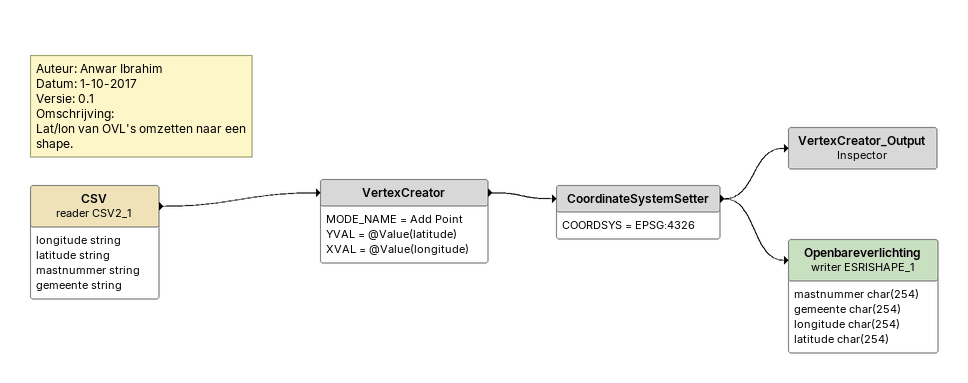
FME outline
Note: Auteur: Anwar Ibrahim / Datum: 1-10-2017 / Versie: 0.1 / Omschrijving: / Lat/lon van OVL's omzetten naar een shape.
CSV (reader CSV2_1)
    attributes: longitude string, latitude string, mastnummer string, gemeente string
    -> VertexCreator
VertexCreator
    MODE_NAME = Add Point
    YVAL = @Value(latitude)
    XVAL = @Value(longitude)
    -> CoordinateSystemSetter
CoordinateSystemSetter
    COORDSYS = EPSG:4326
    -> VertexCreator_Output
    -> Openbareverlichting (writer ESRISHAPE_1)
VertexCreator_Output: Inspector
Openbareverlichting (writer ESRISHAPE_1)
    attributes: mastnummer char(254), gemeente char(254), longitude char(254), latitude char(254)
